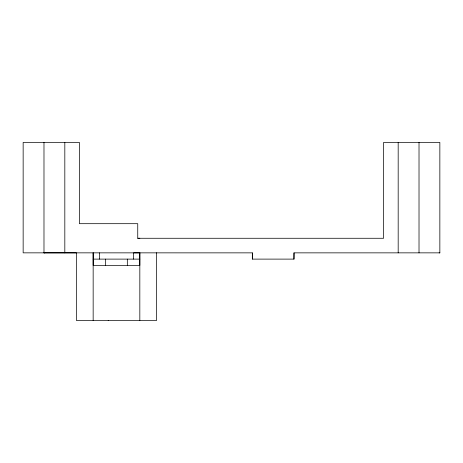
<?xml version="1.0" encoding="UTF-8"?>
<svg xmlns="http://www.w3.org/2000/svg" width="463" height="463" viewBox="0 0 463 463"><rect width="100%" height="100%" fill="white"/><g stroke="black" fill="none" stroke-linecap="round" stroke-linejoin="round"><path stroke-width="0.69" d="M44.807 252.856L43.985 252.856L43.985 142.43M64.82 252.862L64.82 142.43M93.156 320.57L93.156 252.862L93.156 265.363L139.826 265.363L139.826 252.856L133.576 252.862L133.576 259.112M139.826 320.57L139.826 252.711M156.494 252.711L156.494 320.57L76.488 320.564L76.488 252.856L43.985 252.862M137.743 238.271L383.595 238.271L383.595 142.43L439.85 142.43L439.85 252.856L294.005 252.862L294.005 259.112L252.335 259.112L252.335 252.862L23.15 252.85L23.15 142.43L79.404 142.43L79.404 223.687L137.743 223.687L137.743 238.271L139.826 238.271M398.18 252.862L398.18 142.43M419.015 252.856L419.015 142.43M293.93 259.112L294.005 252.862M93.156 259.112L139.826 259.112M108.192 320.564L108.672 320.564M439.138 252.85L439.85 252.856M252.335 252.862L252.335 259.112M127.325 259.112L127.325 265.363M105.657 259.112L105.657 265.363M99.406 252.862L99.406 259.112"/></g></svg>
